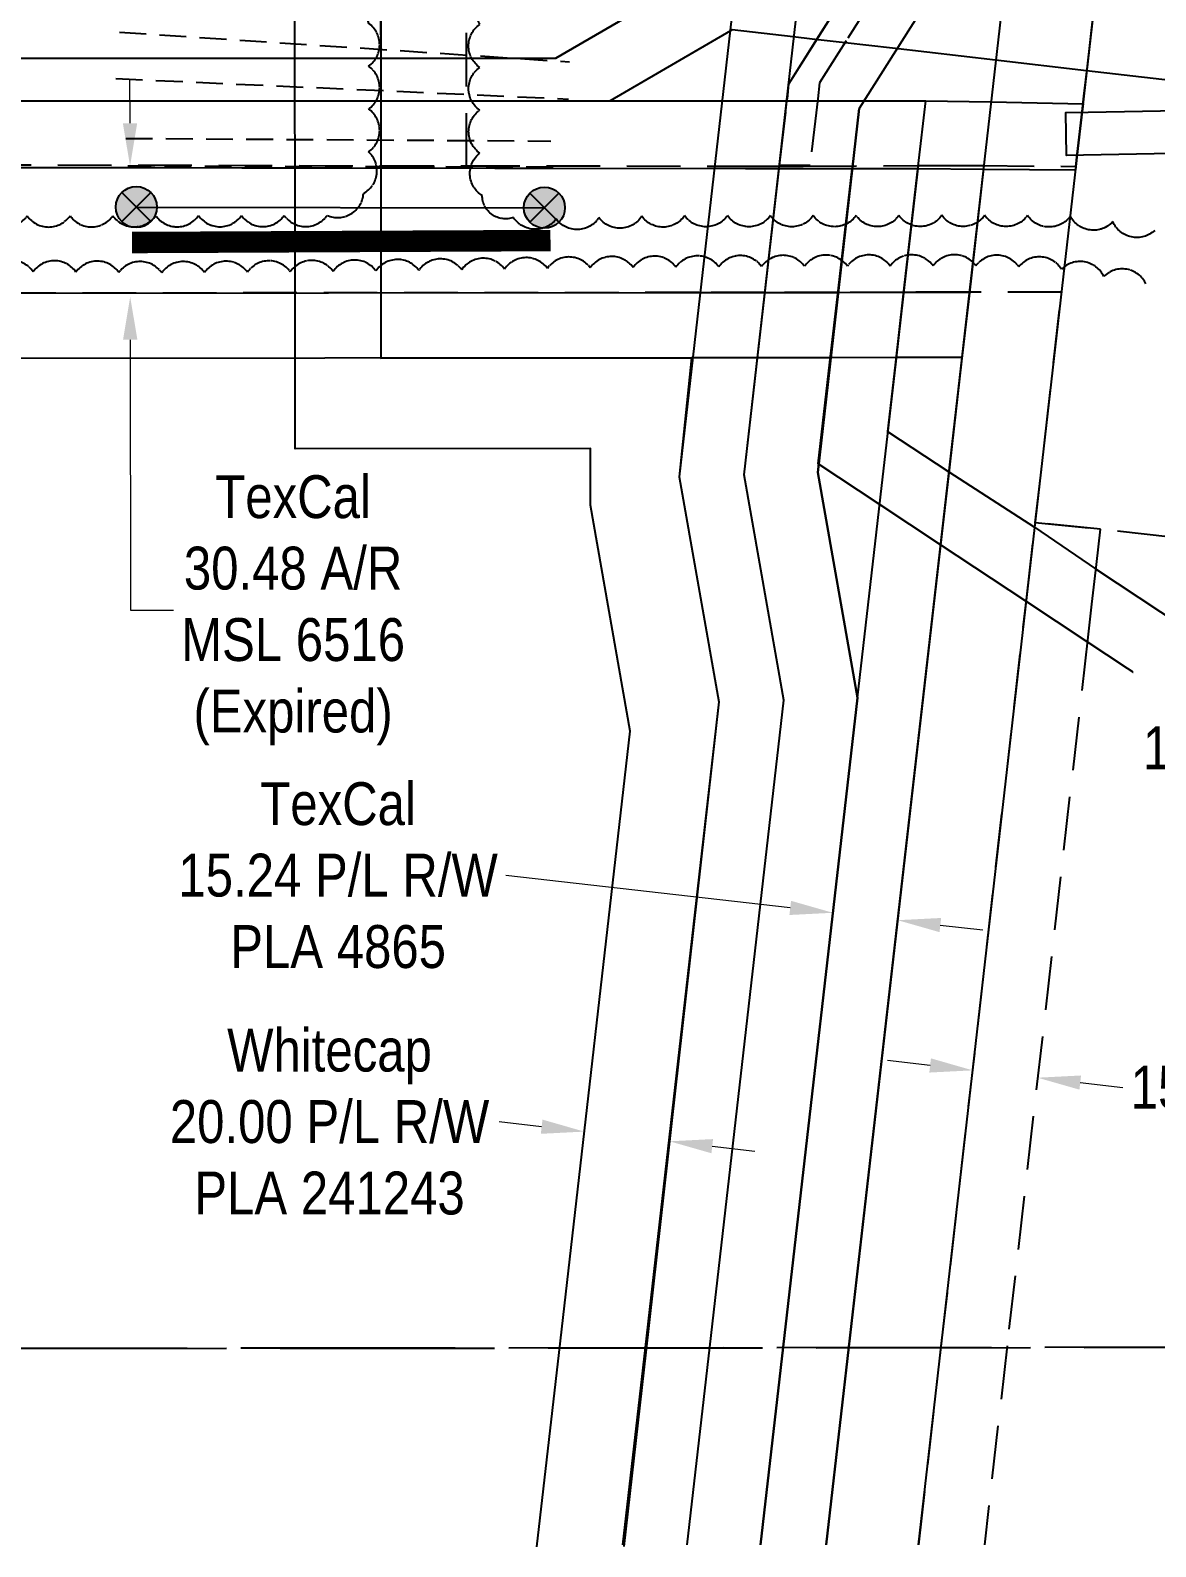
# Model space of a CAD drawing. Extents: x 507940 to 514253, y 6024270 to 6026836.
# Drawn here: x 508858.4 to 509120.8, y 6024700.9 to 6025054.7 of the extents above; entities that cross this region are included whole.
import ezdxf

# ---------------------------------------------------------------- set-up
doc = ezdxf.new("R2010")
doc.units = 0
doc.header["$LTSCALE"] = 5
doc.header["$PDMODE"] = 3
doc.header["$PDSIZE"] = 5
for name, pattern in [('0', [1, 1, 0]), ('foc-ACCESSROAD', [3.75, 2.5, -1.25]), ('foc-FLOWLINE', [3.75, 2.5, -1.25]), ('foc-UNSURVEYED', [12.5, 10, -2.5]), ('POWERLINE5', [7.8, 2.4, -0.6, 0.6, -0.6, 0.6, -0.6, 2.4]), ('UG_PIPE', [1.875, 1.25, -0.625])]:
    doc.linetypes.add(name, pattern=pattern)
doc.layers.get('Defpoints').update_dxf_attribs({"color": 9})
for name, color, linetype in [('AS-PIPE-UG', 44, 'UG_PIPE'), ('AS-POWER', 104, 'foc-POWER'), ('AS-POWER-EXISTING', 72, 'POWERLINE5'), ('AS-ROADS', 254, 'Continuous'), ('C-AR', 13, 'foc-ACCESSROAD'), ('C-RW', 13, 'Continuous'), ('F-AR', 190, 'foc-ACCESSROAD'), ('F-FLOWLINE', 190, 'foc-FLOWLINE'), ('F-RW', 190, 'Continuous'), ('F-WS', 190, 'foc-ACCESSROAD'), ('L-USEC', 7, 'foc-UNSURVEYED'), ('T-BUSH', 110, '0')]:
    doc.layers.add(name, color=color, linetype=linetype)
for name, color, linetype, lineweight in [('C-RW-T', 13, 'Continuous', 9), ('F-AR-T', 190, 'Continuous', 9), ('F-FLOWLINE-T', 190, 'Continuous', 9), ('F-RW-T', 190, 'Continuous', 9)]:
    doc.layers.add(name, color=color, linetype=linetype, lineweight=lineweight)
doc.styles.add('80CG', font='ARIALN.TTF', dxfattribs={"height": 10})
doc.styles.add('80L', font='ARIALN.TTF', dxfattribs={"height": 10})
doc.styles.add('foc-LtypeFont', font='ARIALN.TTF', dxfattribs={"height": 7.35})
doc.linetypes.add('foc-POWER', pattern='A,6,-1,["P",foc-LtypeFont,S=0.2,R=0,X=-0.625,Y=-0.75],-1.24,4', length=12.24)
doc.dimstyles.new('Compass 5 000', dxfattribs={"dimscale": 5, "dimtxt": 9, "dimasz": 2, "dimexe": 0.2, "dimexo": 0.0625, "dimgap": 0.5, "dimtad": 0, "dimtih": 1, "dimtoh": 1, "dimzin": 0, "dimdsep": 46, "dimtxsty": '80CG', "dimcen": 0.1, "dimse1": 1, "dimse2": 1, "dimclrd": 256, "dimclrt": 256, "dimaunit": 1, "dimadec": 4, "dimazin": 0, "dimtfac": 0.06, "dimtofl": 0, "dimtmove": 0, "dimatfit": 1, "dimfxl": 0.2, "dimtolj": 1, "dimtzin": 0, "dimlwd": -1, "dimarcsym": 0})

# ---------------------------------------------------------------- blocks, each defined once
blk = doc.blocks.new('POWERPOLE')
h = blk.add_hatch(color=255)
edge = h.paths.add_edge_path()
edge.add_arc((0, 0), 0.96, 0, 360)
at = {"linetype": 'Continuous'}
for p, q in [((0.679, -0.679), (-0.679, 0.679)), ((-0.679, -0.679), (0.679, 0.679))]:
    blk.add_line(p, q, dxfattribs=at)
blk.add_circle((0, 0), 0.96, dxfattribs=at)
blk = doc.blocks.new('*D483')
at = {"layer": 'C-RW-T', "transparency": 16777216}
for p, q in [((508977.64, 6024798.87), (508967.7, 6024800)), ((509017.42, 6024794.32), (509027.36, 6024793.19))]:
    blk.add_line(p, q, dxfattribs=at)
at = {"layer": 'C-RW-T', "linetype": 'Continuous', "transparency": 16777216}
for points in [[(508977.83, 6024800.52), (508977.45, 6024797.21), (508987.58, 6024797.73)], [(509017.61, 6024795.98), (509017.23, 6024792.67), (509007.49, 6024795.46)]]:
    blk.add_solid(points, dxfattribs=at)
at = {"layer": 'Defpoints', "color": 0, "linetype": 'Continuous', "transparency": 16777216}
for p in [(508987.58, 6024797.73), (508986.4, 6024787.43), (509006.31, 6024785.15)]:
    blk.add_point(p, dxfattribs=at)
at = {"layer": 'C-RW-T', "linetype": 'Continuous', "transparency": 16777216, "insert": (508928.17, 6024800), "char_height": 10, "attachment_point": 5, "style": '80CG'}
blk.add_mtext('\\A1;Whitecap\\P20.00 P/L R/W\\PPLA 241243', dxfattribs=at)
blk = doc.blocks.new('*D485')
at = {"layer": 'Defpoints', "color": 0, "transparency": 16777216}
for p in [(508995.93, 6025023.11), (508881.68, 6024992.49), (508995.96, 6024992.61)]:
    blk.add_point(p, dxfattribs=at)
at = {"layer": 'F-AR-T', "transparency": 16777216}
for p, q in [((508881.64, 6025033), (508881.63, 6025043)), ((508881.69, 6024982.49), (508881.75, 6024919.35)), ((508881.75, 6024919.35), (508891.75, 6024919.35))]:
    blk.add_line(p, q, dxfattribs=at)
for points in [[(508883.31, 6025033), (508879.97, 6025033), (508881.65, 6025023)], [(508883.36, 6024982.49), (508880.02, 6024982.49), (508881.68, 6024992.49)]]:
    blk.add_solid(points, dxfattribs=at)
at = {"layer": 'F-AR-T', "transparency": 16777216, "insert": (508919.67, 6024919.35), "char_height": 10, "attachment_point": 5, "style": '80CG'}
blk.add_mtext('\\A1;TexCal\\P30.48 A/R\\PMSL 6516\\P(Expired)', dxfattribs=at)
blk = doc.blocks.new('*D505')
at = {"layer": 'Defpoints', "color": 0, "transparency": 16777216}
for p in [(509078.17, 6024812.02), (509075.44, 6024788.09), (509090.58, 6024786.37)]:
    blk.add_point(p, dxfattribs=at)
at = {"layer": 'F-FLOWLINE-T', "transparency": 16777216}
for p, q in [((509068.23, 6024813.15), (509058.3, 6024814.28)), ((509103.24, 6024809.16), (509113.18, 6024808.03))]:
    blk.add_line(p, q, dxfattribs=at)
for points in [[(509068.42, 6024814.81), (509068.04, 6024811.5), (509078.17, 6024812.02)], [(509103.43, 6024810.82), (509103.05, 6024807.51), (509093.31, 6024810.3)]]:
    blk.add_solid(points, dxfattribs=at)
at = {"layer": 'F-FLOWLINE-T', "transparency": 16777216, "insert": (509164.67, 6024808.03), "char_height": 10, "attachment_point": 5, "style": '80CG', "bg_fill": 3, "box_fill_scale": 1.1, "bg_fill_color": 256, "bg_fill_true_color": 13158600, "bg_fill_transparency": 0}
blk.add_mtext('\\A1;TexCal\\P15.25 Flowline R/W\\PPLA 3983', dxfattribs=at)
blk = doc.blocks.new('*D429')
at = {"layer": 'Defpoints', "color": 0, "transparency": 16777216}
for p in [(509060.67, 6024847.05), (509035.99, 6024765.11), (509051.11, 6024763.39)]:
    blk.add_point(p, dxfattribs=at)
at = {"layer": 'F-RW-T', "transparency": 16777216}
for p, q in [((509035.61, 6024849.92), (508969.25, 6024857.5)), ((509070.61, 6024845.92), (509080.54, 6024844.78))]:
    blk.add_line(p, q, dxfattribs=at)
for points in [[(509035.8, 6024851.57), (509035.42, 6024848.26), (509045.55, 6024848.78)], [(509070.8, 6024847.57), (509070.42, 6024844.26), (509060.67, 6024847.05)]]:
    blk.add_solid(points, dxfattribs=at)
at = {"layer": 'F-RW-T', "transparency": 16777216, "insert": (508930.17, 6024857.5), "char_height": 10, "attachment_point": 5, "style": '80CG'}
blk.add_mtext('\\A1;TexCal\\P15.24 P/L R/W\\PPLA 4865', dxfattribs=at)

msp = doc.modelspace()

# ---------------------------------------------------------------- linework, layer by layer
at = {"layer": 'AS-PIPE-UG', "flags": 128}
for points in [[(508879.157, 6025054.256), (508984.154, 6025047.31)], [(508878.314, 6025043.41), (508983.932, 6025038.64)], [(508880.627, 6025029.451), (508979.806, 6025028.83)], [(508980.313, 6025022.721), (508881.13, 6025022.955)]]:
    msp.add_lwpolyline(points, dxfattribs=at)
at = {"layer": 'AS-POWER', "flags": 128}
msp.add_lwpolyline([(508883.105, 6025013.431), (508978.278, 6025013.282)], dxfattribs=at)
at = {"layer": 'AS-ROADS', "const_width": 4.997, "flags": 128}
msp.add_lwpolyline([(508882.09, 6025005.155), (508979.701, 6025005.615)], dxfattribs=at)
at = {"layer": 'C-AR', "lineweight": -2}
msp.add_lwpolyline([(509076.706, 6025267.27), (509080.919, 6025304.18), (509061.168, 6025307.242), (509043.899, 6025156.599), (509010.161, 6025129.822), (509007.18, 6025103.639), (508988.342, 6025092.692), (508940.074, 6025078.599), (508940.112, 6025022.823), (508960.101, 6025022.837), (508960.073, 6025063.614), (508996.28, 6025074.186), (509015.903, 6025085.588), (509025.013, 6025084.729), (509029.084, 6025119.321), (509062.815, 6025146.092)], close=True, dxfattribs=at)
at = {"layer": 'C-RW', "linetype": 'Continuous'}
for points in [[(508976.509, 6024700.887), (508981.686, 6024746.191), (508998.254, 6024891.169), (508989.016, 6024943.912), (508989.007, 6024957.108), (508920.174, 6024957.058), (508920.157, 6024977), (508920.144, 6024992.228), (508920.118, 6025022.8), (508920.105, 6025038.031), (508920.097, 6025048.026), (508920.088, 6025058.02)], [(508940.148, 6025058.027), (508940.152, 6025048.033), (508940.157, 6025038.039), (508940.143, 6025022.806), (508940.143, 6024992.248), (508940.144, 6024978.189), (509012.614, 6024978.262), (509009.732, 6024950.486), (509018.992, 6024897.963), (509001.935, 6024746.246), (508996.77, 6024700.908)]]:
    msp.add_lwpolyline(points, dxfattribs=at)
at = {"layer": 'F-AR'}
msp.add_lwpolyline([(509055.739, 6025063.438), (509048.654, 6025052.231), (509046.852, 6025049.381), (509042.438, 6025042.398), (509042.015, 6025038.702), (509042.015, 6025038.702), (509040.23, 6025023.128), (509033.081, 6025023.125), (509034.976, 6025038.7), (509035.253, 6025042.209), (509041.845, 6025052.638), (509050.734, 6025066.702)], dxfattribs=at)
at = {"layer": 'F-FLOWLINE'}
msp.add_lwpolyline([(509065.562, 6024701.352), (509070.842, 6024747.701), (509090.754, 6024922.508), (509092.724, 6024939.8), (509107.884, 6024938.282), (509106.947, 6024930.049), (509105.892, 6024920.784), (509105.014, 6024913.075), (509086.181, 6024747.742), (509080.896, 6024701.352)], dxfattribs=at)
at = {"layer": 'F-RW', "flags": 128}
for points in [[(509120.421, 6025651.576), (509062.815, 6025146.092), (509028.971, 6025119.5), (509009.732, 6024950.486), (509018.992, 6024897.963), (509001.786, 6024747.377), (508996.527, 6024701.352)], [(509011.609, 6024701.352), (509016.872, 6024747.418), (509034.125, 6024898.419), (509024.864, 6024950.94), (509043.155, 6025111.628), (509076.865, 6025138.382), (509135.503, 6025651.591)], [(509011.609, 6024701.352), (509016.872, 6024747.418), (509034.125, 6024898.419), (509024.864, 6024950.94), (509035.253, 6025042.209), (509072.634, 6025101.353), (509135.503, 6025651.591)], [(509152.598, 6025651.609), (509089.065, 6025095.565), (509051.686, 6025036.424), (509042.016, 6024951.465), (509051.277, 6024898.94), (509033.97, 6024747.464), (509028.701, 6024701.352)], [(509028.701, 6024701.352), (509033.97, 6024747.464), (509051.277, 6024898.94), (509042.016, 6024951.465), (509051.686, 6025036.424)]]:
    msp.add_lwpolyline(points, dxfattribs=at)
at = {"layer": 'F-RW'}
for points in [[(509044.024, 6024701.352), (509085.315, 6025062.736), (509152.598, 6025651.609)], [(509174.056, 6025651.631), (509173.804, 6025649.426), (509065.48, 6024701.352)], [(509018.845, 6025070.231), (508980.954, 6025048.17), (508841.175, 6025048.119), (508656.736, 6025048.052), (508622.942, 6025048.039), (508622.949, 6025038.045), (508615.783, 6025038.042), (508607.958, 6025038.04), (508607.942, 6025058.028)], [(508841.176, 6025048.119), (508980.954, 6025048.17), (509018.845, 6025070.231)], [(509210.821, 6025033.021), (509104.692, 6025045.25), (509083.507, 6025047.691), (509059.44, 6025050.464), (509048.425, 6025051.733), (509040.704, 6025052.623), (509036.305, 6025053.13), (509022.082, 6025054.768), (509020.748, 6025053.991), (508993.592, 6025038.18), (508841.195, 6025038.125)], [(508841.194, 6025038.125), (508993.592, 6025038.18), (509019.04, 6025038.189), (509034.74, 6025038.195), (509041.782, 6025038.197), (509051.836, 6025038.201), (509067.17, 6025038.207), (509065.373, 6025022.975), (509061.895, 6024992.493), (509060.153, 6024977.265), (509058.302, 6024961.082), (509072.565, 6024951.645), (509092.56, 6024938.754), (509106.79, 6024928.997), (509192.453, 6024872.322)], [(509149.403, 6025026.389), (509103.976, 6025025.56), (509100.073, 6025025.488), (509099.891, 6025035.475), (509105.116, 6025035.57), (509151.593, 6025036.42)], [(509353.777, 6024747.321), (509104.856, 6024912.014), (509090.589, 6024921.453), (509070.631, 6024934.658), (509056.365, 6024944.107), (509042.134, 6024953.531), (509044.852, 6024977.245), (509046.597, 6024992.477), (509050.02, 6025022.345), (509043.772, 6025022.351), (509036.841, 6025022.358), (509025.723, 6025022.37), (508848.653, 6025022.556)], [(509028.701, 6024701.352), (509033.97, 6024747.464), (509051.277, 6024898.94), (509055.688, 6024937.546), (509056.626, 6024945.759), (509058.605, 6024962.597), (509060.296, 6024977.452), (509062.028, 6024992.673), (509065.496, 6025023.138), (509080.791, 6025023.144), (509077.311, 6024992.688), (509075.577, 6024977.464), (509072.825, 6024953.428), (509070.898, 6024936.557), (509049.297, 6024747.506), (509044.024, 6024701.352)]]:
    msp.add_lwpolyline(points, dxfattribs=at)
for points in [[(509102.557, 6025025.749), (509102.219, 6025022.901), (509102.123, 6025022.065), (509080.686, 6025022.23), (509080.686, 6025022.23), (509065.34, 6025022.347), (509065.34, 6025022.347), (509045.656, 6025022.349), (509025.149, 6025022.371), (508841.429, 6025022.63), (508656.688, 6025022.56), (508656.659, 6025038.054), (508843.938, 6025038.126), (508993.592, 6025038.18), (509021.435, 6025038.19), (509037.856, 6025038.196), (509048.486, 6025038.2), (509057.633, 6025038.204), (509067.17, 6025038.207), (509082.49, 6025038.014), (509103.898, 6025037.52), (509103.698, 6025035.763), (509102.557, 6025025.749)], [(509077.384, 6024993.555), (509075.649, 6024978.323), (509060.317, 6024978.311), (509045.016, 6024978.292), (509027.884, 6024978.274), (509012.614, 6024978.262), (508841.477, 6024978.089), (508749.348, 6024977.998), (508749.333, 6024993.229), (508841.447, 6024993.32), (509014.26, 6024993.49), (509029.644, 6024993.506), (509046.761, 6024993.524), (509062.059, 6024993.539), (509077.384, 6024993.555)]]:
    msp.add_lwpolyline(points, close=True, dxfattribs=at)
at = {"layer": 'F-WS'}
for points in [[(508658.565, 6025023.869), (508940.041, 6025023.063), (508960.019, 6025023.077), (509028.709, 6025022.961), (509038.598, 6025022.965), (509038.598, 6025022.965), (509038.598, 6025022.965), (509079.961, 6025023.143), (509102.219, 6025022.901), (509102.557, 6025025.749), (509103.698, 6025035.763), (509104.098, 6025039.277), (509104.897, 6025046.292), (509106.486, 6025060.244)], [(509198.88, 6024927.797), (509107.934, 6024938.276), (509092.766, 6024939.795), (509098.891, 6024993.571), (509077.426, 6024993.55), (509062.1, 6024993.535), (509046.803, 6024993.519), (509029.686, 6024993.502), (509014.302, 6024993.486), (508841.489, 6024993.315)]]:
    msp.add_lwpolyline(points, dxfattribs=at)
at = {"layer": 'L-USEC'}
for p, q in [((508041.643, 6024746.266), (509644.967, 6024747.932)), ((509644.967, 6024747.932), (508041.643, 6024746.266))]:
    msp.add_line(p, q, dxfattribs=at)
at = {"layer": 'T-BUSH', "flags": 128}
for points in [[(509120.61, 6025007.993, -0.5205671), (509110.827, 6025010.026, -0.5205671), (509100.932, 6025011.283, -0.5205671), (509090.942, 6025011.475, -0.5205671), (509080.948, 6025011.524, -0.5205671), (509070.953, 6025011.504, -0.5205671), (509060.958, 6025011.483, -0.5205671), (509050.964, 6025011.463, -0.5205671), (509040.969, 6025011.443, -0.5205671), (509030.974, 6025011.442, -0.5205671), (509020.98, 6025011.442, -0.5205671), (509010.985, 6025011.442, -0.5205671), (509000.993, 6025011.273, -0.5205671), (508991.003, 6025010.963, -0.5205671), (508981.014, 6025010.653, -0.5205671), (508971.051, 6025011.013, -0.5205671), (508963.791, 6025016.108, -0.5205671), (508963.205, 6025026.029, -0.5205671), (508963.217, 6025036.024, -0.5205671), (508963.192, 6025046.019, -0.5205671), (508963.182, 6025056.013, -0.5205671), (508967.269, 6025063.174, -0.5205671), (508976.792, 6025066.202, -0.5205671), (508986.271, 6025069.34, -0.5205671), (508995.434, 6025073.326, -0.5205671), (509004.776, 6025076.879, -0.5205671), (509013.8, 6025081.153, -0.5205671), (509022.258, 6025086.435, -0.5205671), (509027.113, 6025094.654, -0.5205671), (509028.021, 6025104.583, -0.5205671), (509030.6, 6025114.184, -0.5205671), (509035.913, 6025122.407, -0.5205671), (509043.12, 6025129.32, -0.5205671), (509050.755, 6025135.756, -0.5205671), (509058.301, 6025142.192, -0.5205671), (509063.376, 6025150.803, -0.5205671), (509065.997, 6025160.371, -0.5205671), (509067.413, 6025170.253, -0.5205671), (509068.519, 6025180.187, -0.5205671), (509069.436, 6025190.138, -0.5205671), (509070.639, 6025200.05, -0.5205671), (509072.308, 6025209.904, -0.5205671), (509073.998, 6025219.755, -0.5205671), (509075.242, 6025229.66, -0.5205671), (509076.02, 6025239.622, -0.5205671), (509077.375, 6025249.525, -0.5205671), (509078.73, 6025259.427, -0.5205671), (509079.868, 6025269.355, -0.5205671), (509080.825, 6025279.303, -0.5205671), (509081.783, 6025289.252, -0.5205671), (509082.842, 6025299.19, -0.5205671), (509083.996, 6025309.118, -0.5205671), (509085.151, 6025319.045, -0.5205671), (509086.306, 6025328.973, -0.5205671), (509087.365, 6025338.911, -0.5205671), (509088.387, 6025348.853, -0.5205671), (509089.41, 6025358.796, -0.5205671), (509090.433, 6025368.738, -0.5205671), (509091.502, 6025378.675, -0.5205671), (509093.131, 6025392.546, -0.5205671)], [(508787.691, 6025011.222, 0.5205671), (508797.685, 6025011.273, 0.5205671), (508807.68, 6025011.289, 0.5205671), (508817.675, 6025011.305, 0.5205671), (508827.669, 6025011.322, 0.5205671), (508837.664, 6025011.338, 0.5205671), (508847.659, 6025011.354, 0.5205671), (508857.653, 6025011.371, 0.5205671), (508867.648, 6025011.387, 0.5205671), (508877.643, 6025011.403, 0.5205671), (508887.637, 6025011.42, 0.5205671), (508897.632, 6025011.436, 0.5205671), (508907.626, 6025011.452, 0.5205671), (508917.621, 6025011.469, 0.5205671), (508927.614, 6025011.488, 0.5205671), (508936.072, 6025016.599, 0.5205671), (508937.26, 6025026.311, 0.5205671), (508937.261, 6025036.306, 0.5205671), (508937.261, 6025046.301, 0.5205671), (508937.262, 6025056.295, 0.5205671), (508931.104, 6025060.129, 0.5205671), (508921.109, 6025060.124, 0.5205671), (508911.115, 6025060.119, 0.5205671), (508901.12, 6025060.114, 0.5205671), (508891.126, 6025060.109, 0.5205671), (508881.131, 6025060.104, 0.5205671), (508871.136, 6025060.099, 0.5205671), (508864.598, 6025067.622, 0.5205671), (508858.086, 6025075.205, 0.5205671), (508851.575, 6025082.788, 0.5205671), (508845.064, 6025090.37, 0.5205671), (508838.553, 6025097.953, 0.5205671), (508832.041, 6025105.536, 0.5205671), (508825.53, 6025113.118, 0.5205671), (508819.019, 6025120.701, 0.5205671), (508812.508, 6025128.284, 0.5205671), (508805.997, 6025135.866, 0.5205671), (508799.485, 6025143.449, 0.5205671), (508792.974, 6025151.032, 0.5205671), (508795.483, 6025157.928, 0.5205671), (508803.066, 6025164.439, 0.5205671), (508810.649, 6025170.95, 0.5205671), (508818.232, 6025177.46, 0.5205671), (508825.815, 6025183.971, 0.5205671), (508833.398, 6025190.482, 0.5205671), (508840.982, 6025196.993, 0.5205671), (508848.565, 6025203.503, 0.5205671), (508856.148, 6025210.014, 0.5205671), (508863.731, 6025216.525, 0.5205671), (508871.493, 6025222.489, 0.5205671), (508880.142, 6025225.748, 0.5205671), (508887.725, 6025232.258, 0.5205671), (508895.309, 6025238.769, 0.5205671), (508902.892, 6025245.28, 0.5205671), (508910.475, 6025251.79, 0.5205671), (508918.058, 6025258.301, 0.5205671), (508925.641, 6025264.811, 0.5205671), (508933.225, 6025271.322, 0.5205671), (508940.808, 6025277.833, 0.5205671), (508948.391, 6025284.343, 0.5205671), (508950.512, 6025293.619, 0.5205671), (508951.27, 6025303.585, 0.5205671), (508945.285, 6025311.34, 0.5205671), (508938.773, 6025318.923, 0.5205671), (508934.65, 6025323.725, 0.5205671)], [(509118.564, 6024995.49, 0.5205671), (509108.722, 6024997.226, 0.5205671), (509098.875, 6024998.94, 0.5205671), (509088.905, 6024999.489, 0.5205671), (509078.915, 6024999.717, 0.5205671), (509068.921, 6024999.697, 0.5205671), (509058.926, 6024999.678, 0.5205671), (509048.931, 6024999.659, 0.5205671), (509038.937, 6024999.605, 0.5205671), (509028.942, 6024999.539, 0.5205671), (509018.948, 6024999.473, 0.5205671), (509008.954, 6024999.407, 0.5205671), (508998.959, 6024999.342, 0.5205671), (508988.965, 6024999.254, 0.5205671), (508978.971, 6024999.107, 0.5205671), (508968.978, 6024998.961, 0.5205671), (508958.984, 6024998.814, 0.5205671), (508948.991, 6024998.667, 0.5205671), (508938.997, 6024998.521, 0.5205671), (508929.003, 6024998.421, 0.5205671), (508919.009, 6024998.33, 0.5205671), (508909.015, 6024998.24, 0.5205671), (508899.02, 6024998.149, 0.5205671), (508889.026, 6024998.076, 0.5205671), (508879.032, 6024998.167, 0.5205671), (508869.038, 6024998.257, 0.5205671), (508859.043, 6024998.348, 0.5205671), (508849.049, 6024998.439, 0.5205671), (508839.055, 6024998.53, 0.5205671), (508829.061, 6024998.611, 0.5205671), (508819.066, 6024998.685, 0.5205671), (508809.072, 6024998.758, 0.5205671), (508799.078, 6024998.832, 0.5205671), (508787.689, 6024998.915, 0.5205671)]]:
    msp.add_lwpolyline(points, format="xyb", dxfattribs=at)

# ---------------------------------------------------------------- block references
at = {"layer": 'AS-POWER-EXISTING', "xscale": 4.997325200000117, "yscale": 4.997325200000117, "zscale": 4.997325200000117}
for p in [(508883.105, 6025013.431), (508978.278, 6025013.282)]:
    msp.add_blockref('POWERPOLE', p, dxfattribs=at)

# ---------------------------------------------------------------- dimensions: what is measured, and where the dimension line sits
at = {"layer": 'C-RW-T', "linetype": 'Continuous'}
dim = msp.add_linear_dim(base=(508987.576, 6024797.732), p1=(509006.309, 6024785.155), p2=(508986.399, 6024787.43), angle=173.48064, text='Whitecap\\P20.00 P/L R/W\\PPLA 241243', dimstyle='Compass 5 000', dxfattribs=at)
dim.commit()
dim.dimension.update_dxf_attribs({"geometry": '*D483', "text_midpoint": (508928.166, 6024800.003), "dimtype": 161})
at = {"layer": 'F-AR-T'}
dim = msp.add_linear_dim(base=(508881.682, 6024992.493), p1=(508995.927, 6025023.111), p2=(508995.957, 6024992.606), angle=270.05655, text='TexCal\\P30.48 A/R\\PMSL 6516\\P(Expired)', dimstyle='Compass 5 000', dxfattribs=at)
dim.commit()
dim.dimension.update_dxf_attribs({"geometry": '*D485', "text_midpoint": (508919.666, 6024919.353), "dimtype": 161})

# ---------------------------------------------------------------- next in the draw order: texts
at = {"layer": 'F-RW-T', "insert": (509117.157, 6024908.929), "char_height": 10, "attachment_point": 1, "style": '80L', "bg_fill": 3, "box_fill_scale": 1.15, "bg_fill_color": 256, "bg_fill_true_color": 256, "bg_fill_transparency": 0}
msp.add_mtext_dynamic_manual_height_columns('\\pi19.68795;TexCal\\P\\pi0.68726;10.00 P/L R/W\\P\\pi6.44102;PLA 231028', width=74.5396, gutter_width=50.027, heights=[0], dxfattribs=at)

# ---------------------------------------------------------------- next in the draw order: dimensions: what is measured, and where the dimension line sits
at = {"layer": 'F-FLOWLINE-T'}
dim = msp.add_linear_dim(base=(509078.168, 6024812.019), p1=(509090.581, 6024786.37), p2=(509075.443, 6024788.094), angle=173.50143, text='TexCal\\P15.25 Flowline R/W\\PPLA 3983', dimstyle='Compass 5 000', override={"dimtfill": 1}, dxfattribs=at)
dim.commit()
dim.dimension.update_dxf_attribs({"geometry": '*D505', "text_midpoint": (509164.671, 6024808.031), "dimtype": 161})

# ---------------------------------------------------------------- next in the draw order: dimensions: what is measured, and where the dimension line sits
at = {"layer": 'F-RW-T'}
dim = msp.add_linear_dim(base=(509060.671, 6024847.054), p1=(509035.986, 6024765.115), p2=(509051.112, 6024763.387), angle=353.48181, text='TexCal\\P15.24 P/L R/W\\PPLA 4865', dimstyle='Compass 5 000', dxfattribs=at)
dim.commit()
dim.dimension.update_dxf_attribs({"geometry": '*D429', "text_midpoint": (508930.17, 6024857.499), "dimtype": 161})

doc.saveas('drawing.dxf')
